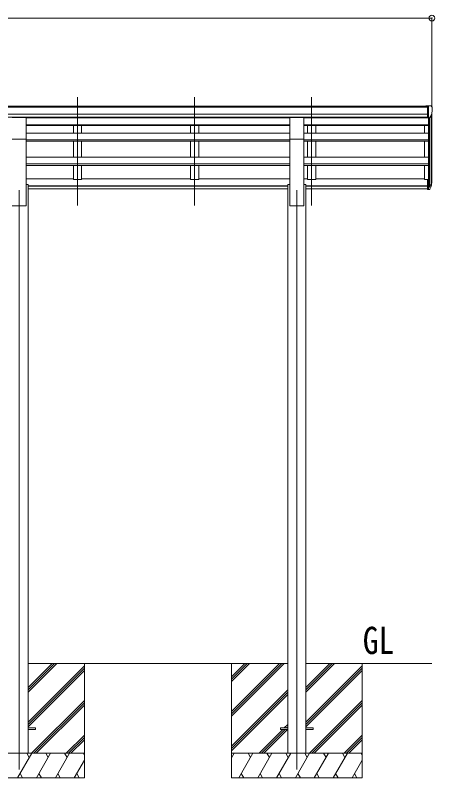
# Model space of a CAD drawing. Units: millimetres at full size, sheet at 1:35; details may follow other scales. Extents: x -9783 to 9892, y -6828 to 6752.
# Drawn here: x 3876 to 6443, y -4489 to 177 of the extents above; entities that cross this region are included whole.
import ezdxf
from ezdxf.enums import TextEntityAlignment as Align

# ---------------------------------------------------------------- set-up
doc = ezdxf.new("R2010")
doc.units = ezdxf.units.MM
doc.header["$LTSCALE"] = 35
doc.header["$PDMODE"] = 32
doc.header["$PDSIZE"] = 35
for name, color, linetype, lineweight in [('0-0_0', 7, 'Continuous', 9), ('0-1_本体', 4, 'Continuous', 9), ('0-2_部品', 7, 'Continuous', 9), ('0-8_PARTS2', 2, 'Continuous', 9), ('0-A_寸法', 6, 'Continuous', 9)]:
    doc.layers.add(name, color=color, linetype=linetype, lineweight=lineweight)
doc.styles.add('ＭＳ ゴシック', font='')
doc.styles.get('ＭＳ ゴシック').set_extended_font_data('MS Gothic')

msp = doc.modelspace()

# ---------------------------------------------------------------- linework, layer by layer
at = {"layer": '0-0_0'}
for p, q in [((3954.69, -3789.1), (5544.69, -3789.1)), ((3954.69, -3964.93), (4130.52, -3789.1)), ((3954.69, -3950.78), (4116.38, -3789.1)), ((3954.69, -3936.64), (4102.23, -3789.1)), ((3954.69, -4148.77), (4299.69, -3803.78)), ((3954.69, -4162.91), (4299.69, -3817.92)), ((4299.69, -3789.1), (4299.69, -4489.1)), ((5199.69, -3789.1), (5199.69, -4489.1)), ((5199.69, -4083.27), (5493.87, -3789.1)), ((5199.69, -4097.42), (5508.01, -3789.1)), ((5199.69, -4111.56), (5522.15, -3789.1)), ((5199.69, -3899.43), (5310.02, -3789.1)), ((5199.69, -3885.29), (5295.88, -3789.1)), ((5199.69, -3871.14), (5281.73, -3789.1)), ((5654.69, -3789.1), (6425.69, -3789.1)), ((5654.69, -3964.93), (5830.52, -3789.1)), ((5654.69, -3950.78), (5816.38, -3789.1)), ((5654.69, -3936.64), (5802.23, -3789.1)), ((5654.69, -4148.77), (5999.69, -3803.78)), ((5654.69, -4162.91), (5999.69, -3817.92)), ((5999.69, -3789.1), (5999.69, -4489.1)), ((3954.69, -4177.06), (4299.69, -3832.06)), ((5654.69, -4177.06), (5999.69, -3832.06)), ((5199.69, -4295.4), (5544.69, -3950.41)), ((5199.69, -4309.55), (5544.69, -3964.55)), ((5199.69, -4323.69), (5544.69, -3978.69)), ((3976.49, -4339.1), (4299.69, -4015.91)), ((3990.64, -4339.1), (4299.69, -4030.05)), ((4004.78, -4339.1), (4299.69, -4044.19)), ((5676.49, -4339.1), (5999.69, -4015.91)), ((5690.64, -4339.1), (5999.69, -4030.05)), ((5704.78, -4339.1), (5999.69, -4044.19)), ((5368.13, -4339.1), (5513.63, -4193.6)), ((5382.27, -4339.1), (5527.77, -4193.6)), ((5396.41, -4339.1), (5541.91, -4193.6)), ((5522.63, -4184.6), (5544.69, -4162.54)), ((5536.77, -4184.6), (5544.69, -4176.68)), ((4188.63, -4339.1), (4299.69, -4228.04)), ((4202.77, -4339.1), (4299.69, -4242.18)), ((5888.63, -4339.1), (5999.69, -4228.04)), ((5902.77, -4339.1), (5999.69, -4242.18)), ((4216.91, -4339.1), (4299.69, -4256.32)), ((5916.91, -4339.1), (5999.69, -4256.32)), ((4299.69, -4339.1), (3499.69, -4339.1)), ((3890.84, -4489.1), (3977.45, -4339.1)), ((3962.44, -4365.08), (3947.44, -4339.09)), ((4006.31, -4489.1), (4092.92, -4339.1)), ((4077.92, -4365.08), (4062.91, -4339.1)), ((4121.78, -4489.1), (4208.39, -4339.1)), ((4178.39, -4339.1), (4193.39, -4365.08)), ((4293.86, -4339.1), (4299.69, -4349.2)), ((5999.69, -4339.1), (5199.69, -4339.1)), ((5199.69, -4366.6), (5215.57, -4339.1)), ((5244.43, -4489.1), (5331.03, -4339.1)), ((5316.03, -4365.08), (5301.03, -4339.1)), ((5359.9, -4489.1), (5446.51, -4339.1)), ((5431.5, -4365.08), (5416.5, -4339.1)), ((5475.37, -4489.1), (5561.98, -4339.1)), ((5546.97, -4365.08), (5531.97, -4339.1)), ((5590.84, -4489.1), (5677.45, -4339.1)), ((5662.44, -4365.08), (5647.44, -4339.09)), ((5706.31, -4489.1), (5792.92, -4339.1)), ((5777.92, -4365.08), (5762.91, -4339.1)), ((5821.78, -4489.1), (5908.39, -4339.1)), ((5878.39, -4339.1), (5893.39, -4365.08)), ((5993.86, -4339.1), (5999.69, -4349.2)), ((4237.25, -4489.1), (4299.69, -4380.96)), ((5937.25, -4489.1), (5999.69, -4380.96)), ((3905.84, -4463.12), (3920.84, -4489.1)), ((4021.31, -4463.12), (4036.31, -4489.1)), ((4136.78, -4463.12), (4151.78, -4489.1)), ((4252.25, -4463.12), (4267.25, -4489.1)), ((5259.43, -4463.12), (5274.43, -4489.1)), ((5374.9, -4463.12), (5389.9, -4489.1)), ((5490.37, -4463.12), (5505.37, -4489.1)), ((5605.84, -4463.12), (5620.84, -4489.1)), ((5721.31, -4463.12), (5736.31, -4489.1)), ((5836.78, -4463.12), (5851.78, -4489.1)), ((5952.25, -4463.12), (5967.25, -4489.1)), ((3499.69, -4489.1), (4299.69, -4489.1)), ((5199.69, -4489.1), (5999.69, -4489.1))]:
    msp.add_line(p, q, dxfattribs=at)
at = {"layer": '0-1_本体'}
for p, q in [((1400.19, -379.56), (6399.19, -379.56)), ((1400.19, -384.92), (6399.19, -384.92)), ((6425.69, -829.83), (6425.69, -416.31)), ((1400.19, -428.43), (6399.19, -428.44)), ((1400.19, -446.11), (6399.19, -446.11)), ((3942.19, -448.48), (5557.19, -448.48)), ((3942.19, -451.44), (5557.19, -451.44)), ((4232.69, -448.48), (4232.69, -451.44)), ((4282.69, -448.48), (4282.69, -451.44)), ((4948.69, -448.48), (4948.69, -451.44)), ((4998.69, -448.48), (4998.69, -451.44)), ((5642.19, -448.6), (6399.19, -448.6)), ((5642.19, -451.44), (6405.69, -451.44)), ((5664.69, -448.6), (5664.69, -451.44)), ((5714.69, -448.6), (5714.69, -451.44)), ((6405.69, -449.94), (6405.69, -827.66)), ((6411.69, -450.47), (6411.69, -872.09)), ((6421.4, -435.11), (6421.4, -854.09)), ((3942.19, -493.39), (5557.19, -493.39)), ((3942.19, -495.09), (5557.19, -495.09)), ((3942.19, -498.87), (5557.19, -498.87)), ((4232.69, -498.87), (4232.69, -544.3)), ((4282.69, -498.87), (4282.69, -544.3)), ((4948.69, -498.87), (4948.69, -544.3)), ((4998.69, -498.87), (4998.69, -544.3)), ((5642.19, -493.39), (6405.69, -493.39)), ((5642.19, -495.09), (6405.69, -495.09)), ((5642.19, -498.87), (6405.69, -498.87)), ((5664.69, -498.87), (5664.69, -544.3)), ((5714.69, -498.87), (5714.69, -544.3)), ((6380.69, -544.3), (6380.69, -498.87)), ((3942.19, -544.3), (5557.19, -544.3)), ((5642.19, -544.3), (6405.69, -544.3)), ((3942.19, -989.09), (3942.19, -582.14)), ((3942.19, -584.88), (5557.19, -584.88)), ((3942.19, -586.57), (5557.19, -586.57)), ((3942.19, -593.43), (5557.19, -593.43)), ((4232.69, -593.43), (4232.69, -692.54)), ((4282.69, -593.43), (4282.69, -692.54)), ((4948.69, -593.43), (4948.69, -692.54)), ((4998.69, -593.43), (4998.69, -692.54)), ((5557.19, -989.09), (5557.19, -582.14)), ((5642.19, -989.09), (5642.19, -582.14)), ((5642.19, -584.88), (6405.69, -584.88)), ((5642.19, -586.57), (6405.69, -586.57)), ((5642.19, -593.43), (6405.69, -593.43)), ((5664.69, -593.43), (5664.69, -692.54)), ((5714.69, -593.43), (5714.69, -692.54)), ((6380.69, -692.54), (6380.69, -593.43)), ((3942.19, -692.54), (5557.19, -692.54)), ((5642.19, -692.54), (6405.69, -692.54)), ((3942.19, -731.68), (5557.19, -731.68)), ((3942.19, -733.35), (5557.19, -733.35)), ((3942.19, -742.99), (5557.19, -742.99)), ((4232.69, -742.99), (4232.69, -828.48)), ((4948.69, -742.99), (4948.69, -828.48)), ((5642.19, -731.68), (6405.69, -731.68)), ((5642.19, -733.35), (6405.69, -733.35)), ((5642.19, -742.99), (6405.69, -742.99)), ((5664.69, -742.99), (5664.69, -828.48)), ((6380.69, -828.48), (6380.69, -742.99)), ((3942.19, -823.69), (4232.69, -823.69)), ((4282.69, -823.27), (4948.69, -823.27)), ((4998.69, -823.27), (5557.19, -823.27)), ((5642.19, -823.27), (5664.69, -823.27)), ((5714.69, -823.27), (6380.69, -823.27)), ((6399.19, -828.48), (6380.69, -828.48)), ((3942.19, -859.09), (3954.69, -859.09)), ((3954.69, -859.09), (3954.69, -4339.09)), ((3954.69, -867.58), (5544.69, -867.58)), ((3954.69, -868.96), (5544.69, -868.96)), ((3954.69, -886.13), (5544.69, -886.13)), ((5544.69, -859.09), (5557.19, -859.09)), ((5544.69, -859.09), (5544.69, -4339.09)), ((5642.19, -859.09), (5654.69, -859.09)), ((5654.69, -859.09), (5654.69, -4339.09)), ((5654.69, -867.58), (6399.19, -867.58)), ((5654.69, -868.96), (6399.19, -868.96)), ((5654.69, -886.13), (6399.19, -886.13)), ((3857.19, -989.09), (3942.19, -989.09)), ((5557.19, -989.09), (5642.19, -989.09))]:
    msp.add_line(p, q, dxfattribs=at)
for points in [[(4282.69, -742.99), (4282.69, -828.48), (4232.69, -828.48)], [(4998.69, -742.99), (4998.69, -828.48), (4948.69, -828.48)], [(5714.69, -742.99), (5714.69, -828.48), (5664.69, -828.48)]]:
    msp.add_lwpolyline(points, dxfattribs=at)
at = {"layer": '0-2_部品'}
for p, q in [((6399.19, -377.96), (6389.19, -378.04)), ((6389.19, -380.15), (6389.19, -378.04)), ((6399.19, -449.94), (6399.19, -377.96)), ((6417.69, -377.96), (6399.19, -377.96)), ((6405.69, -450.94), (6405.69, -377.96)), ((6417.69, -377.96), (6420.02, -378.1)), ((6420.78, -378.52), (6424.84, -384.33)), ((6427.69, -387.33), (6427.69, -387.96)), ((3857.19, -447.98), (3942.19, -447.98)), ((3942.19, -582.14), (3942.19, -447.98)), ((5557.19, -447.98), (5642.19, -447.98)), ((5557.19, -582.14), (5557.19, -447.98)), ((5642.19, -582.14), (5642.19, -447.98)), ((6399.19, -449.94), (6405.69, -449.94)), ((6405.69, -450.94), (6410.9, -450.62)), ((6413.31, -449.13), (6422.59, -433.06)), ((3857.19, -582.14), (3942.19, -582.14)), ((5557.19, -582.14), (5642.19, -582.14)), ((6399.19, -827.66), (6399.19, -888.72)), ((6399.19, -827.66), (6405.69, -827.66)), ((6405.69, -827.66), (6405.69, -889.54)), ((6399.19, -865.97), (6405.69, -865.97)), ((6399.19, -871.37), (6405.69, -871.37)), ((6405.69, -872.37), (6410.82, -872.37)), ((6405.69, -874.37), (6410.53, -874.37)), ((6412.12, -871.62), (6421.87, -853.2)), ((6423.29, -853.7), (6413.13, -872.87)), ((6420.71, -870.55), (6413.13, -888.04)), ((6399.19, -888.72), (6405.69, -888.72)), ((6405.69, -889.54), (6410.53, -889.54))]:
    msp.add_line(p, q, dxfattribs=at)
at = {"layer": '0-2_部品', "color": 4}
for p, q in [((3999.69, -4184.59), (3954.69, -4184.59)), ((3999.69, -4193.59), (3954.69, -4193.59)), ((3999.69, -4184.59), (3999.69, -4193.59)), ((5499.69, -4184.59), (5499.69, -4193.59)), ((5544.69, -4184.59), (5499.69, -4184.59)), ((5544.69, -4193.59), (5499.69, -4193.59)), ((5699.69, -4184.59), (5654.69, -4184.59)), ((5699.69, -4193.59), (5654.69, -4193.59)), ((5699.69, -4184.59), (5699.69, -4193.59))]:
    msp.add_line(p, q, dxfattribs=at)
at = {"layer": '0-2_部品'}
for centre, radius, start, end in [((6419.96, -379.1), 1, 35, 86.5), ((6225.69, -387.96), 202, 347.09739, 0), ((6424.69, -387.33), 3, 0, 87), ((6410.71, -447.63), 3, 273.5, 330), ((6337.74, -827.25), 88.05, 342.78929, 2.77608), ((6337.03, -831.53), 89.07, 345.58812, 5.50424), ((6410.53, -871.37), 3, 270, 330), ((6410.82, -870.87), 1.5, 270, 330), ((6292.47, -834.47), 133.22, 344.28698, 356.72013), ((6410.53, -886.54), 3, 270, 330)]:
    msp.add_arc(centre, radius, start, end, dxfattribs=at)
at = {"layer": '0-8_PARTS2'}
for p, q in [((4257.69, -986.75), (4257.69, -324.23)), ((4973.69, -986.75), (4973.69, -324.23)), ((5689.69, -986.75), (5689.69, -324.23)), ((3899.69, -892.96), (3899.69, -4439.1)), ((5599.69, -892.96), (5599.69, -4439.1))]:
    msp.add_line(p, q, dxfattribs=at)
at = {"layer": '0-A_寸法'}
for p, q in [((1373.69, 159.26), (6425.69, 159.26)), ((6425.69, 159.26), (6425.69, -386.36))]:
    msp.add_line(p, q, dxfattribs=at)
msp.add_point((6425.69, 159.26), dxfattribs=at)

# ---------------------------------------------------------------- texts
at = {"layer": '0-0_0', "style": 'ＭＳ ゴシック', "width": 0.85}
msp.add_text('GL', height=166.8, dxfattribs=at).set_placement((6002.9, -3782.16), align=Align.BOTTOM_LEFT)

doc.saveas('drawing.dxf')
